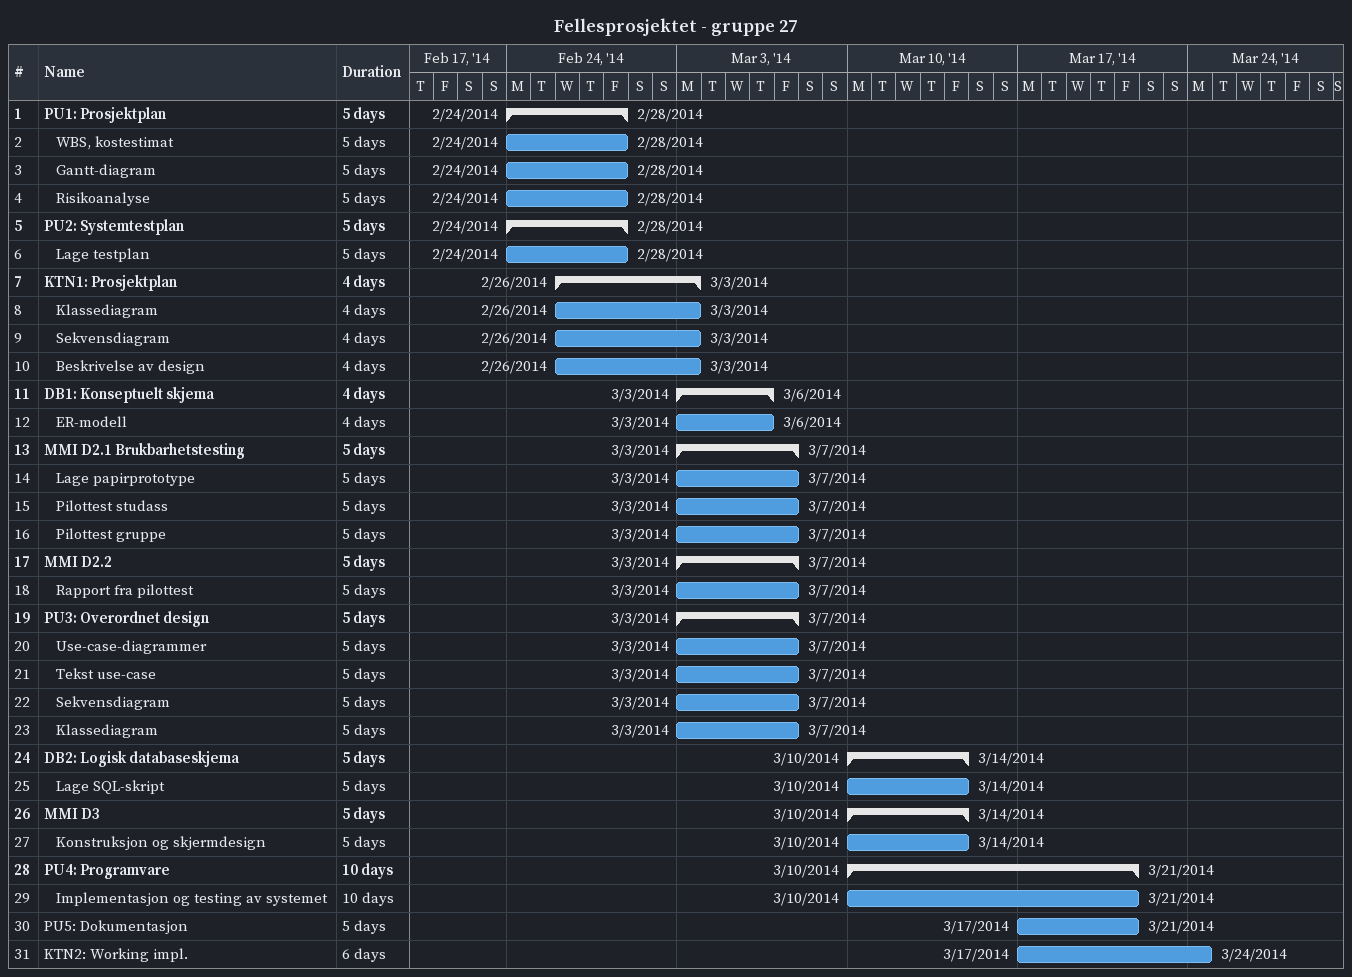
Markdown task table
Fellesprosjektet - gruppe 27

| ID | Level | Task | Duration | Start | Finish |
|---|---|---|---|---|---|
| 1 | 1 | **PU1: Prosjektplan** | 5d | 2014-02-24 | 2014-02-28 |
| 2 | 2 | WBS, kostestimat | 5d | 2014-02-24 | 2014-02-28 |
| 3 | 2 | Gantt-diagram | 5d | 2014-02-24 | 2014-02-28 |
| 4 | 2 | Risikoanalyse | 5d | 2014-02-24 | 2014-02-28 |
| 5 | 1 | **PU2: Systemtestplan** | 5d | 2014-02-24 | 2014-02-28 |
| 6 | 2 | Lage testplan | 5d | 2014-02-24 | 2014-02-28 |
| 7 | 1 | **KTN1: Prosjektplan** | 4d | 2014-02-26 | 2014-03-03 |
| 8 | 2 | Klassediagram | 4d | 2014-02-26 | 2014-03-03 |
| 9 | 2 | Sekvensdiagram | 4d | 2014-02-26 | 2014-03-03 |
| 10 | 2 | Beskrivelse av design | 4d | 2014-02-26 | 2014-03-03 |
| 11 | 1 | **DB1: Konseptuelt skjema** | 4d | 2014-03-03 | 2014-03-06 |
| 12 | 2 | ER-modell | 4d | 2014-03-03 | 2014-03-06 |
| 13 | 1 | **MMI D2.1 Brukbarhetstesting** | 5d | 2014-03-03 | 2014-03-07 |
| 14 | 2 | Lage papirprototype | 5d | 2014-03-03 | 2014-03-07 |
| 15 | 2 | Pilottest studass | 5d | 2014-03-03 | 2014-03-07 |
| 16 | 2 | Pilottest gruppe | 5d | 2014-03-03 | 2014-03-07 |
| 17 | 1 | **MMI D2.2** | 5d | 2014-03-03 | 2014-03-07 |
| 18 | 2 | Rapport fra pilottest | 5d | 2014-03-03 | 2014-03-07 |
| 19 | 1 | **PU3: Overordnet design** | 5d | 2014-03-03 | 2014-03-07 |
| 20 | 2 | Use-case-diagrammer | 5d | 2014-03-03 | 2014-03-07 |
| 21 | 2 | Tekst use-case | 5d | 2014-03-03 | 2014-03-07 |
| 22 | 2 | Sekvensdiagram | 5d | 2014-03-03 | 2014-03-07 |
| 23 | 2 | Klassediagram | 5d | 2014-03-03 | 2014-03-07 |
| 24 | 1 | **DB2: Logisk databaseskjema** | 5d | 2014-03-10 | 2014-03-14 |
| 25 | 2 | Lage SQL-skript | 5d | 2014-03-10 | 2014-03-14 |
| 26 | 1 | **MMI D3** | 5d | 2014-03-10 | 2014-03-14 |
| 27 | 2 | Konstruksjon og skjermdesign | 5d | 2014-03-10 | 2014-03-14 |
| 28 | 1 | **PU4: Programvare** | 10d | 2014-03-10 | 2014-03-21 |
| 29 | 2 | Implementasjon og testing av systemet | 10d | 2014-03-10 | 2014-03-21 |
| 30 | 1 | PU5: Dokumentasjon | 5d | 2014-03-17 | 2014-03-21 |
| 31 | 1 | KTN2: Working impl. | 6d | 2014-03-17 | 2014-03-24 |
